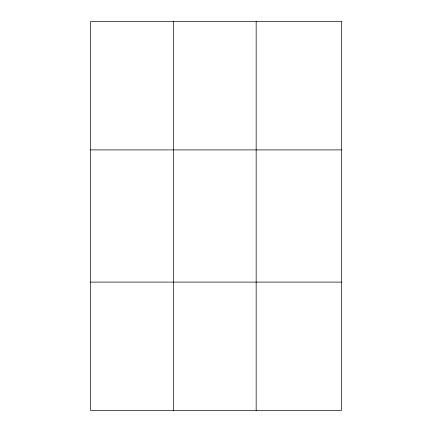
<?xml version="1.0" encoding="UTF-8"?>
<svg xmlns="http://www.w3.org/2000/svg" width="432" height="432" viewBox="0 0 432 432"><rect width="100%" height="100%" fill="white"/><g stroke="black" fill="none" stroke-linecap="round" stroke-linejoin="round"><path stroke-width="0.65" d="M173.329 21.6L173.329 410.4M256.16 21.6L256.16 410.4M90.499 149.904L341.501 149.904M90.499 282.096L341.501 282.096M341.501 21.6L341.501 410.4L90.499 410.4L90.499 21.6L341.501 21.6"/></g></svg>
